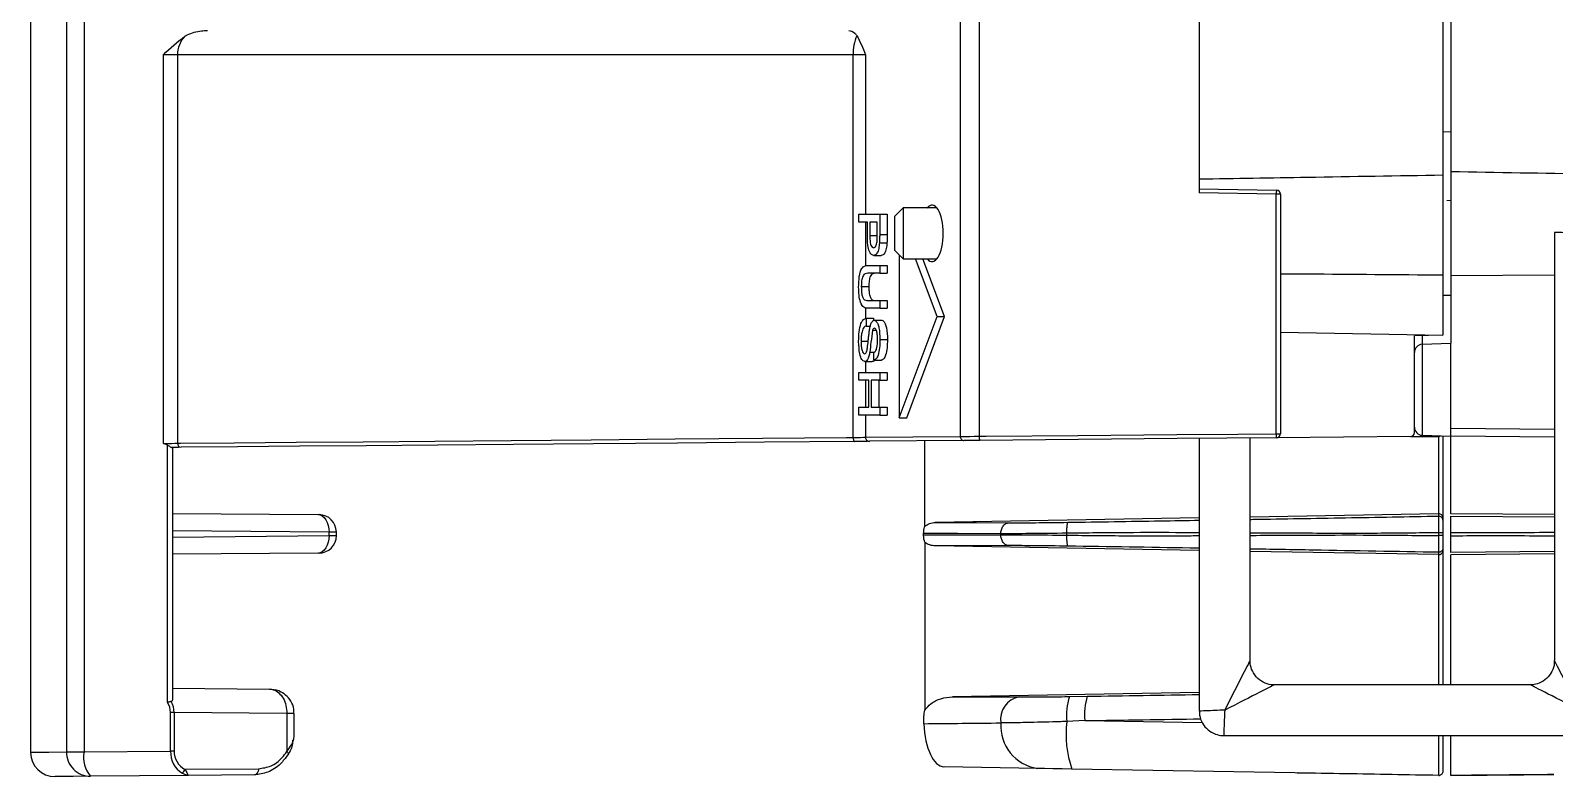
# Model space of a CAD drawing. Extents: x 12.3 to 108.7, y 1.1 to 80.4.
# Drawn here: x 44.207 to 47.962, y 54.692 to 56.531 of the extents above; entities that cross this region are included whole.
import ezdxf

# ---------------------------------------------------------------- set-up
doc = ezdxf.new("R2010")
doc.units = 0
doc.header["$MEASUREMENT"] = 0
doc.layers.add('OBJECT', color=7, linetype='CONTINUOUS')

msp = doc.modelspace()

# ---------------------------------------------------------------- linework, layer by layer
at = {"layer": 'OBJECT'}
for p, q in [((44.2068, 57.0905), (44.2068, 54.7523)), ((47.6868, 56.7107), (47.6868, 56.1749)), ((47.7068, 56.7114), (47.7068, 56.1825)), ((44.2952, 56.6447), (44.2952, 54.7531)), ((44.3387, 56.6447), (44.3387, 54.7531)), ((46.4975, 56.6614), (46.4975, 55.5304)), ((46.5445, 56.6614), (46.5445, 55.5307)), ((47.0868, 56.6481), (47.0868, 56.1308)), ((44.5343, 55.5132), (44.5343, 56.4709)), ((44.5692, 56.4709), (44.5343, 56.4709)), ((46.2338, 56.4709), (44.5692, 56.4709)), ((44.5692, 56.4709), (44.5692, 55.5136)), ((46.2645, 56.4709), (46.2338, 56.4709)), ((46.2338, 55.5281), (46.2338, 56.4709)), ((46.2645, 56.4709), (46.2645, 56.0781)), ((47.7068, 56.2801), (47.6868, 56.2807)), ((47.7068, 56.1825), (47.7068, 55.9261)), ((47.0868, 56.1408), (47.277, 56.1375)), ((47.6868, 56.1749), (47.6868, 55.9286)), ((47.2763, 56.1275), (47.0868, 56.1308)), ((47.2763, 55.5371), (47.2763, 56.1275)), ((47.2868, 56.1275), (47.2763, 56.1275)), ((47.2868, 56.1275), (47.2868, 55.5371)), ((47.6965, 56.1122), (47.7068, 56.1123)), ((46.2481, 56.0781), (46.2992, 56.0781)), ((46.2481, 56.0588), (46.2481, 56.0781)), ((46.2992, 56.0781), (46.2992, 56.0278)), ((46.2992, 56.0781), (46.3177, 56.0781)), ((46.3177, 56.0781), (46.3177, 56.0278)), ((46.3568, 56.0934), (46.3368, 56.0734)), ((46.3368, 55.9884), (46.3368, 56.0734)), ((46.4404, 56.0934), (46.3568, 56.0934)), ((46.3568, 56.0934), (46.3568, 55.9684)), ((46.269, 56.0588), (46.2481, 56.0588)), ((46.2645, 56.0588), (46.2645, 55.9507)), ((46.269, 56.0253), (46.269, 56.0588)), ((46.2933, 56.0588), (46.2749, 56.0588)), ((46.2749, 56.0588), (46.2749, 56.0258)), ((46.2933, 56.0261), (46.2933, 56.0588)), ((46.2992, 56.0278), (46.3177, 56.0278)), ((47.9618, 56.0334), (47.9618, 54.9784)), ((46.2749, 56.0258), (46.2935, 56.0258)), ((46.2987, 56.0075), (46.3172, 56.0075)), ((46.2845, 55.9763), (46.303, 55.9763)), ((46.3368, 55.9884), (46.3568, 55.9684)), ((46.3473, 55.9779), (46.3473, 55.5759)), ((46.3568, 55.9684), (46.4404, 55.9684)), ((46.4405, 55.8259), (46.3874, 55.9684)), ((46.4591, 55.8259), (46.4059, 55.9684)), ((46.2698, 55.9517), (46.2992, 55.9517)), ((46.2992, 55.9324), (46.2701, 55.9324)), ((46.2992, 55.9517), (46.2992, 55.9324)), ((46.2992, 55.9517), (46.3177, 55.9517)), ((46.2992, 55.9324), (46.3177, 55.9324)), ((46.3177, 55.9517), (46.3177, 55.9324)), ((47.6868, 55.9286), (47.6868, 55.7803)), ((47.9618, 55.9278), (47.7068, 55.9261)), ((47.7068, 55.9261), (47.7068, 55.76)), ((46.254, 55.9002), (46.2725, 55.9002)), ((47.6868, 55.8784), (47.7068, 55.8787)), ((46.2645, 55.8477), (46.2645, 55.8212)), ((46.2992, 55.8464), (46.2698, 55.8464)), ((46.2701, 55.8657), (46.2992, 55.8657)), ((46.2992, 55.8657), (46.2992, 55.8464)), ((46.2992, 55.8657), (46.3177, 55.8657)), ((46.2992, 55.8464), (46.3177, 55.8464)), ((46.3177, 55.8657), (46.3177, 55.8464)), ((46.2658, 55.8218), (46.2658, 55.8025)), ((46.2658, 55.8218), (46.2843, 55.8218)), ((46.2658, 55.8025), (46.2763, 55.8025)), ((46.2843, 55.8218), (46.2843, 55.8155)), ((46.2858, 55.8166), (46.3044, 55.8166)), ((46.3473, 55.5759), (46.4405, 55.8259)), ((46.3658, 55.5759), (46.4591, 55.8259)), ((46.4405, 55.8259), (46.4591, 55.8259)), ((46.2533, 55.7653), (46.2719, 55.7653)), ((46.2818, 55.7923), (46.2907, 55.7923)), ((46.2998, 55.769), (46.3184, 55.769)), ((47.2868, 55.7873), (47.6868, 55.7803)), ((47.6868, 55.7796), (47.6168, 55.7784)), ((47.6168, 55.54), (47.6168, 55.7784)), ((47.6361, 55.7788), (47.6361, 55.7575)), ((47.6868, 55.7803), (47.6868, 55.7796)), ((46.2749, 55.7385), (46.286, 55.7385)), ((46.2848, 55.7183), (46.2848, 55.7376)), ((47.6361, 55.7575), (47.7068, 55.76)), ((47.6361, 55.7575), (47.7068, 55.76)), ((47.6361, 55.7575), (47.6361, 55.5333)), ((47.7068, 55.5309), (47.7068, 55.76)), ((46.2626, 55.7147), (46.2811, 55.7147)), ((46.2645, 55.7147), (46.2645, 55.6884)), ((46.2848, 55.7183), (46.3033, 55.7183)), ((46.2481, 55.6691), (46.2481, 55.6884)), ((46.2481, 55.6884), (46.2992, 55.6884)), ((46.2723, 55.6691), (46.2481, 55.6691)), ((46.2645, 55.6691), (46.2645, 55.6024)), ((46.2723, 55.6024), (46.2723, 55.6691)), ((46.2782, 55.6691), (46.2782, 55.6024)), ((46.2992, 55.6691), (46.2782, 55.6691)), ((46.2968, 55.6691), (46.2968, 55.6024)), ((46.2992, 55.6884), (46.2992, 55.6691)), ((46.2992, 55.6884), (46.3177, 55.6884)), ((46.2992, 55.6691), (46.3177, 55.6691)), ((46.3177, 55.6884), (46.3177, 55.6691)), ((46.2481, 55.5831), (46.2481, 55.6024)), ((46.2481, 55.6024), (46.2723, 55.6024)), ((46.2992, 55.5831), (46.2481, 55.5831)), ((46.2645, 55.5831), (46.2645, 55.5284)), ((46.2782, 55.6024), (46.2992, 55.6024)), ((46.2992, 55.6024), (46.2992, 55.5831)), ((46.2992, 55.6024), (46.3177, 55.6024)), ((46.2992, 55.5831), (46.3177, 55.5831)), ((46.3177, 55.6024), (46.3177, 55.5831)), ((46.3473, 55.5759), (46.3658, 55.5759)), ((47.7068, 55.5509), (47.9618, 55.5486)), ((44.5442, 54.8748), (44.5442, 55.5092)), ((44.5568, 55.5034), (44.5568, 54.8834)), ((44.5692, 55.5136), (44.5764, 55.5136)), ((46.2177, 55.5279), (46.2338, 55.5281)), ((46.2645, 55.5284), (46.4975, 55.5304)), ((46.5069, 55.5204), (46.2739, 55.5184)), ((46.4103, 55.309), (46.4103, 55.5196)), ((46.5445, 55.5307), (46.5616, 55.5309)), ((47.0868, 55.5255), (47.0868, 54.8534)), ((47.1813, 55.5363), (47.2763, 55.5371)), ((47.2118, 54.9784), (47.2118, 55.5265)), ((47.2763, 55.5371), (47.2868, 55.5371)), ((47.6069, 55.53), (47.2769, 55.5271)), ((47.6069, 55.53), (47.6769, 55.5306)), ((47.6361, 55.5333), (47.7068, 55.5309)), ((47.6767, 55.3398), (47.6767, 55.5306)), ((47.6769, 55.5306), (47.6769, 55.5319)), ((47.6769, 55.5306), (47.6769, 55.5306)), ((47.6868, 55.5316), (47.6868, 55.33)), ((47.9618, 55.5286), (47.7068, 55.5309)), ((47.7068, 55.34), (47.7068, 55.5309)), ((44.5568, 55.3409), (44.9154, 55.3377)), ((47.0868, 55.3296), (46.4362, 55.3183)), ((47.6766, 55.3398), (47.2118, 55.3318)), ((47.6766, 55.3341), (47.6766, 55.3398)), ((47.6868, 55.33), (47.6868, 55.3241)), ((47.9618, 55.3378), (47.7068, 55.34)), ((47.7068, 55.3342), (47.9618, 55.332)), ((44.9426, 55.2947), (44.5568, 55.2981)), ((44.5568, 55.2826), (44.9426, 55.286)), ((44.9426, 55.286), (44.9426, 55.2947)), ((44.9605, 55.286), (44.9605, 55.2947)), ((46.4075, 55.2876), (46.4075, 55.2914)), ((46.5976, 55.2883), (46.5976, 55.2907)), ((46.7605, 55.2871), (46.7605, 55.2919)), ((47.6768, 55.2859), (47.6768, 55.2931)), ((47.6868, 55.2931), (47.6868, 55.2859)), ((47.7068, 55.2857), (47.7068, 55.2932)), ((44.9154, 55.243), (44.5568, 55.2399)), ((46.4103, 55.27), (46.4103, 54.8556)), ((47.0868, 55.2494), (46.4362, 55.2606)), ((47.6766, 55.2392), (47.2118, 55.2472)), ((47.6766, 55.2392), (47.6766, 55.2449)), ((47.6767, 54.9184), (47.6767, 55.2392)), ((47.6868, 55.2549), (47.6868, 55.249)), ((47.6868, 55.249), (47.6868, 54.9184)), ((47.9618, 55.2469), (47.7068, 55.2447)), ((47.9618, 55.2412), (47.7068, 55.239)), ((47.7068, 54.9184), (47.7068, 55.239)), ((44.5568, 54.9099), (44.7955, 54.9078)), ((47.9018, 54.9184), (47.2718, 54.9184)), ((47.0868, 54.8995), (46.4787, 54.889)), ((46.7666, 54.8893), (46.8106, 54.89)), ((44.5518, 54.755), (44.5518, 54.8502)), ((44.5608, 54.8502), (44.5518, 54.8502)), ((44.5608, 54.8502), (44.5608, 54.755)), ((44.8387, 54.8477), (44.5608, 54.8502)), ((44.8387, 54.8477), (44.8387, 54.8479)), ((44.8387, 54.8477), (44.8387, 54.7541)), ((44.8568, 54.8477), (44.8387, 54.8477)), ((44.8539, 54.8478), (44.8539, 54.8477)), ((44.8566, 54.8477), (44.8566, 54.8478)), ((44.8568, 54.8005), (44.8568, 54.8477)), ((46.8049, 54.83), (46.7605, 54.8279)), ((46.8049, 54.83), (47.0936, 54.8251)), ((47.1468, 54.7934), (48.0268, 54.7934)), ((44.2952, 54.7531), (44.3387, 54.7531)), ((44.3387, 54.7531), (44.5518, 54.755)), ((44.5608, 54.755), (44.5518, 54.755)), ((46.6879, 54.7123), (46.4577, 54.7163)), ((44.5958, 54.6952), (44.355, 54.6931)), ((44.5875, 54.7101), (44.7685, 54.7116)), ((44.759, 54.6966), (44.5958, 54.6952)), ((47.3279, 54.7012), (47.372, 54.7004)), ((47.6768, 54.695), (47.6768, 54.6951)), ((47.7068, 54.6949), (47.8866, 54.6964)), ((47.8866, 54.6964), (47.9606, 54.6971))]:
    msp.add_line(p, q, dxfattribs=at)
at = {"layer": 'OBJECT', "flags": 128}
for points in [[(44.5343, 55.5132), (44.5447, 55.5133), (44.5541, 55.5134), (44.5624, 55.5135), (44.5692, 55.5136)], [(44.5777, 55.5036), (44.5714, 55.5035), (44.5639, 55.5034), (44.5553, 55.5034)], [(44.5764, 55.5136), (44.7089, 55.5148), (44.8617, 55.5161), (45.0267, 55.5175), (45.2033, 55.5191), (45.3909, 55.5207), (45.5885, 55.5224), (45.7954, 55.5242), (46.0108, 55.5261), (46.2177, 55.5279)], [(46.238, 55.5181), (46.0157, 55.5161), (45.8008, 55.5142), (45.5944, 55.5124), (45.3973, 55.5107), (45.2102, 55.5091), (45.034, 55.5075), (44.8695, 55.5061), (44.7171, 55.5048), (44.5777, 55.5036)], [(46.2338, 55.5281), (46.2437, 55.5282), (46.2523, 55.5282), (46.2593, 55.5283), (46.2645, 55.5284)], [(46.2338, 55.5281), (46.2339, 55.5261), (46.2341, 55.5242), (46.2345, 55.5225), (46.2351, 55.521), (46.2357, 55.5197), (46.2364, 55.5188), (46.2372, 55.5182), (46.238, 55.5181)], [(46.2739, 55.5184), (46.2678, 55.5183), (46.2596, 55.5182), (46.2495, 55.5182), (46.238, 55.5181)], [(46.4975, 55.5304), (46.5034, 55.5304), (46.5114, 55.5305), (46.5212, 55.5306), (46.5324, 55.5307), (46.5445, 55.5307)], [(46.546, 55.5207), (46.5359, 55.5207), (46.5266, 55.5206), (46.5184, 55.5205), (46.5118, 55.5204), (46.5069, 55.5204)], [(47.2769, 55.5271), (47.0326, 55.525), (46.7889, 55.5229), (46.546, 55.5207)], [(46.5616, 55.5309), (46.7876, 55.5329), (47.0316, 55.535), (47.1813, 55.5363)], [(44.9154, 55.3377), (44.9207, 55.3369), (44.9259, 55.3344), (44.9306, 55.3304), (44.9347, 55.3251), (44.9381, 55.3186), (44.9406, 55.3111), (44.9421, 55.3031), (44.9426, 55.2947)], [(44.9154, 55.3377), (44.9163, 55.3377), (44.9171, 55.3377), (44.9176, 55.3377), (44.9178, 55.3377), (44.9179, 55.3377)], [(46.4362, 55.3183), (46.538, 55.318), (46.618, 55.3177)], [(44.9426, 55.286), (44.9421, 55.2776), (44.9406, 55.2696), (44.9381, 55.2622), (44.9347, 55.2557), (44.9306, 55.2503), (44.9259, 55.2463), (44.9207, 55.2439), (44.9154, 55.243)], [(44.9605, 55.2947), (44.9603, 55.2947), (44.9584, 55.2947), (44.9548, 55.2947), (44.9494, 55.2947), (44.9426, 55.2947)], [(44.9426, 55.286), (44.9494, 55.286), (44.9548, 55.286), (44.9584, 55.286), (44.9603, 55.286), (44.9605, 55.286)], [(46.5976, 55.2907), (46.4912, 55.2911), (46.4075, 55.2914)], [(46.4075, 55.2876), (46.514, 55.288), (46.5976, 55.2883)], [(44.9179, 55.243), (44.9178, 55.243), (44.9176, 55.243), (44.9171, 55.243), (44.9163, 55.243), (44.9154, 55.243)], [(46.618, 55.2613), (46.5162, 55.2609), (46.4362, 55.2606)], [(44.2068, 54.7523), (44.2086, 54.7524), (44.2231, 54.7525), (44.2519, 54.7527), (44.2952, 54.7531)], [(44.8387, 54.7541), (44.84, 54.7526), (44.841, 54.7511), (44.8417, 54.7497), (44.8421, 54.7484), (44.8421, 54.7472), (44.8418, 54.7462), (44.8412, 54.7455), (44.8402, 54.7449)], [(44.355, 54.6931), (44.3121, 54.6927), (44.2835, 54.6925), (44.2691, 54.6924), (44.2673, 54.6923)], [(44.7685, 54.7116), (44.7683, 54.7087), (44.7678, 54.7059), (44.7669, 54.7033), (44.7657, 54.7011), (44.7643, 54.6992), (44.7627, 54.6978), (44.7609, 54.6969), (44.759, 54.6966)], [(46.7726, 54.7108), (46.7485, 54.7112), (46.7259, 54.7116), (46.7054, 54.712), (46.6879, 54.7123)], [(47.372, 54.7004), (47.1718, 54.7039), (46.972, 54.7073), (46.7726, 54.7108)]]:
    msp.add_lwpolyline(points, dxfattribs=at)
at = {"layer": 'OBJECT'}
for centre, radius, start, end in [((44.6341, 56.4718), 0.0649, 136.3917, 180.8622), ((46.3399, 56.474), 0.1062, 155.5638, 181.6947), ((47.3232, 56.1292), 0.047, 169.799, 182.0464), ((47.2768, 56.1275), 0.01, 0, 89), ((47.6368, 55.7375), 0.02, 92, 180), ((47.6068, 55.54), 0.01, 270.5, 0), ((47.6368, 55.5533), 0.02, 180, 268), ((44.5785, 55.5129), 0.00934, 175.7263, 265.2492), ((46.2742, 55.528), 0.00967, 177.9963, 268.2515), ((46.5072, 55.5301), 0.00967, 177.9963, 268.2515), ((46.5628, 55.5284), 0.0185, 172.8761, 204.6356), ((47.3232, 55.535), 0.047, 177.456, 189.7021), ((47.2768, 55.5371), 0.01, 270.5, 0), ((47.6768, 55.5406), 0.01, 270.6071, 297.7076), ((44.9175, 55.2947), 0.043, 0.3368, 89.5), ((44.9175, 55.286), 0.043, 270.5, 0.3396), ((46.6531, 54.8333), 0.056, 100.5301, 189.0538), ((46.9005, 54.8451), 0.1411, 161.7171, 186.9904), ((46.9479, 54.8467), 0.144, 162.4778, 186.6328), ((44.8427, 53.7841), 1.0638, 89.2415, 90.216), ((44.8546, 54.8901), 0.0423, 269.0206, 272.8702), ((47.0155, 54.7952), 0.2571, 172.6868, 199.1562), ((46.704, 54.8175), 0.1064, 176.2487, 261.3272), ((44.2668, 54.7523), 0.06, 180.7164, 270.5), ((44.3549, 54.7528), 0.0597, 179.6925, 270.1765), ((44.4077, 54.7397), 0.0703, 168.9954, 221.5192), ((44.5742, 54.7134), 0.0137, 295.1294, 345.7304), ((47.6768, 54.705), 0.01, 269, 270), ((47.6768, 54.705), 0.01, 270, 290.1143)]:
    msp.add_arc(centre, radius, start, end, dxfattribs=at)
for centre, major_axis, ratio, start_param, end_param in [((46.4281, 56.0309), (0, 0.0695), 0.402109, 4.712389, 6.736576), ((46.4281, 56.0309), (0, 0.0695), 0.402109, 2.688202, 4.712389), ((48.0243, 56.0309), (0.0625, -0.0025), 0.001834, 1.57087, 3.141666), ((47.6768, 55.3298), (-0.00383, 0.00924), 0.999785, 5.899174, 5.907901), ((47.6768, 55.33), (0.01, 0), 0.982697, 0, 1.579523), ((47.6768, 55.2492), (0.00383, 0.00924), 0.999785, 3.516877, 3.525604), ((47.6768, 55.249), (0.01, 0), 0.982697, 4.703663, 6.283185), ((47.1493, 54.8559), (0.0625, 0.1225), 0.000379, 6.282442, 7.853238), ((48.0243, 54.8559), (-0.0625, 0.1225), 0.000379, 4.713133, 6.283929), ((47.1493, 54.8559), (0.1225, 0.0625), 0.000744, 0.001457, 1.570417), ((48.0243, 54.8559), (0.1225, -0.0625), 0.000744, 1.571176, 3.140135), ((44.4929, 54.8504), (0.0589, -0.0008), 0.848877, 0.012152, 0.526587), ((44.4955, 54.8504), (0.0653, -0.0012), 0.919074, 0.016255, 0.486078), ((46.8644, 54.8892), (4.3317, -0.0156), 0.000379, 4.623237, 4.661223), ((47.7058, 55.0434), (7.94, 0.1387), 0.01745, 4.599104, 4.634051), ((47.7068, 54.9834), (8, 0.1387), 0.017319, 4.599109, 4.634986), ((47.1493, 54.8559), (0.0625, 0.0025), 0.001834, 1.570723, 3.144203), ((47.1493, 54.8559), (0.0025, 0.0625), 0.000073, 1.568962, 3.141596), ((46.8655, 54.8292), (4.3317, 0.0444), 0.000462, 4.60654, 4.650552), ((46.4584, 54.8363), (0.0004, 0.12), 0.424231, 1.687245, 3.135512), ((44.6015, 54.7553), (0.0005, 0.06), 0.827549, 1.582849, 2.706202), ((44.6078, 54.7553), (0.0024, 0.05), 0.94, 1.62157, 2.744923)]:
    msp.add_ellipse(centre, major_axis=major_axis, ratio=ratio, start_param=start_param, end_param=end_param, dxfattribs=at)
for points, knots in [([(44.5343, 56.4709), (44.5344, 56.4709), (44.5506, 56.4877), (44.5689, 56.5022), (44.5871, 56.5166)], [0, 0, 0, 0, 0.004308, 1, 1, 1, 1]), ([(44.5871, 56.5166), (44.5891, 56.5178), (44.6018, 56.5248), (44.621, 56.5301), (44.638, 56.5307), (44.643, 56.5309)], [0, 0, 0, 0, 0.1205655, 0.7418779, 1, 1, 1, 1]), ([(46.223, 56.5309), (46.2282, 56.5298), (46.2353, 56.5283), (46.2416, 56.5201), (46.2433, 56.5179)], [0, 0, 0, 0, 0.741139, 1, 1, 1, 1]), ([(46.2433, 56.5179), (46.2506, 56.5032), (46.258, 56.4884), (46.2645, 56.4709), (46.2645, 56.4709)], [0, 0, 0, 0, 0.995848, 1, 1, 1, 1]), ([(48.3268, 56.172), (48.2338, 56.1736), (48.0271, 56.1771), (47.8204, 56.1806), (47.7068, 56.1825)], [0, 0, 0, 0, 0.450226, 1, 1, 1, 1]), ([(47.0868, 56.1649), (47.1754, 56.1664), (47.3754, 56.1698), (47.5754, 56.1731), (47.6868, 56.1749)], [0, 0, 0, 0, 0.442766, 1, 1, 1, 1]), ([(46.2992, 56.0278), (46.2992, 56.024), (46.2991, 56.0172), (46.2988, 56.0105), (46.2987, 56.0075)], [0, 0, 0, 0, 0.560101, 1, 1, 1, 1]), ([(46.3177, 56.0278), (46.3177, 56.024), (46.3177, 56.0172), (46.3174, 56.0105), (46.3172, 56.0075)], [0, 0, 0, 0, 0.5601, 1, 1, 1, 1]), ([(46.2845, 55.9763), (46.2819, 55.977), (46.2768, 55.9785), (46.2695, 55.9959), (46.2692, 56.0141), (46.269, 56.0253)], [0, 0, 0, 0, 0.280752, 0.559707, 1, 1, 1, 1]), ([(46.2749, 56.0258), (46.275, 56.0216), (46.2751, 56.0132), (46.2769, 56.002), (46.2806, 55.9963), (46.283, 55.9958), (46.2843, 55.9956)], [0, 0, 0, 0, 0.281401, 0.559757, 0.779359, 1, 1, 1, 1]), ([(46.2843, 55.9956), (46.2853, 55.9958), (46.2873, 55.9961), (46.2899, 55.9995), (46.2919, 56.0043), (46.2925, 56.0083), (46.2928, 56.0103)], [0, 0, 0, 0, 0.28026, 0.560076, 0.780158, 1, 1, 1, 1]), ([(46.2987, 56.0075), (46.2982, 56.0026), (46.2973, 55.9926), (46.2934, 55.9825), (46.2889, 55.9771), (46.286, 55.9766), (46.2845, 55.9763)], [0, 0, 0, 0, 0.280014, 0.558915, 0.779401, 1, 1, 1, 1]), ([(46.2928, 56.0103), (46.293, 56.0133), (46.2933, 56.0185), (46.2933, 56.0238), (46.2933, 56.0261)], [0, 0, 0, 0, 0.559591, 1, 1, 1, 1]), ([(46.3172, 56.0075), (46.3168, 56.0026), (46.3159, 55.9926), (46.312, 55.9825), (46.3075, 55.9771), (46.3045, 55.9766), (46.303, 55.9763)], [0, 0, 0, 0, 0.280014, 0.558911, 0.779397, 1, 1, 1, 1]), ([(46.2474, 55.8987), (46.2476, 55.9075), (46.248, 55.9248), (46.254, 55.9452), (46.2622, 55.9511), (46.2672, 55.9515), (46.2698, 55.9517)], [0, 0, 0, 0, 0.280729, 0.557905, 0.778404, 1, 1, 1, 1]), ([(46.2701, 55.9324), (46.2679, 55.9324), (46.2636, 55.9323), (46.2576, 55.9272), (46.2543, 55.914), (46.2541, 55.9048), (46.254, 55.9002)], [0, 0, 0, 0, 0.2817888, 0.5601273, 0.779389, 1, 1, 1, 1]), ([(46.2887, 55.9324), (46.2865, 55.9324), (46.2822, 55.9323), (46.2761, 55.9272), (46.2729, 55.914), (46.2726, 55.9048), (46.2725, 55.9002)], [0, 0, 0, 0, 0.281789, 0.560129, 0.779388, 1, 1, 1, 1]), ([(47.2868, 55.9315), (47.3087, 55.9314), (47.442, 55.9304), (47.5754, 55.9294), (47.6868, 55.9286)], [0, 0, 0, 0, 0.16416, 1, 1, 1, 1]), ([(46.2698, 55.8464), (46.2666, 55.8465), (46.2602, 55.8468), (46.2518, 55.8583), (46.2478, 55.8785), (46.2476, 55.892), (46.2474, 55.8987)], [0, 0, 0, 0, 0.281625, 0.559157, 0.778984, 1, 1, 1, 1]), ([(46.254, 55.9002), (46.254, 55.8962), (46.2542, 55.8882), (46.2558, 55.8764), (46.2613, 55.8658), (46.2665, 55.8657), (46.2701, 55.8657)], [0, 0, 0, 0, 0.187565, 0.374241, 0.559723, 1, 1, 1, 1]), ([(46.2725, 55.9002), (46.2726, 55.8962), (46.2727, 55.8882), (46.2743, 55.8764), (46.2799, 55.8658), (46.285, 55.8657), (46.2887, 55.8657)], [0, 0, 0, 0, 0.187565, 0.37424, 0.559722, 1, 1, 1, 1]), ([(46.2474, 55.7645), (46.2476, 55.7725), (46.2479, 55.7884), (46.2522, 55.8084), (46.2588, 55.8197), (46.2634, 55.8211), (46.2658, 55.8218)], [0, 0, 0, 0, 0.280809, 0.559565, 0.779621, 1, 1, 1, 1]), ([(46.2658, 55.8025), (46.2638, 55.8017), (46.2599, 55.8002), (46.2557, 55.79), (46.2536, 55.7776), (46.2534, 55.7694), (46.2533, 55.7653)], [0, 0, 0, 0, 0.280633, 0.558671, 0.779198, 1, 1, 1, 1]), ([(46.2748, 55.7963), (46.2754, 55.7994), (46.2767, 55.8056), (46.2803, 55.8144), (46.2837, 55.8157), (46.2858, 55.8166)], [0, 0, 0, 0, 0.281446, 0.562272, 1, 1, 1, 1]), ([(46.2858, 55.8166), (46.2874, 55.8161), (46.2905, 55.8152), (46.2947, 55.8084), (46.2989, 55.7935), (46.2995, 55.7791), (46.2998, 55.769)], [0, 0, 0, 0, 0.1870288, 0.3741254, 0.5611388, 1, 1, 1, 1]), ([(46.3044, 55.8166), (46.306, 55.8161), (46.3091, 55.8152), (46.3132, 55.8084), (46.3175, 55.7935), (46.318, 55.7791), (46.3184, 55.769)], [0, 0, 0, 0, 0.187028, 0.374128, 0.561139, 1, 1, 1, 1]), ([(46.2626, 55.7147), (46.2601, 55.7158), (46.2551, 55.718), (46.2486, 55.7366), (46.2479, 55.7539), (46.2474, 55.7645)], [0, 0, 0, 0, 0.27994, 0.56008, 1, 1, 1, 1]), ([(46.2533, 55.7653), (46.2534, 55.7612), (46.2536, 55.753), (46.2555, 55.7424), (46.2586, 55.7354), (46.261, 55.7345), (46.2622, 55.7341)], [0, 0, 0, 0, 0.280917, 0.56081, 0.780504, 1, 1, 1, 1]), ([(46.2691, 55.7486), (46.2698, 55.7541), (46.2708, 55.763), (46.272, 55.7756), (46.2732, 55.7862), (46.2742, 55.793), (46.2748, 55.7963)], [0, 0, 0, 0, 0.33994, 0.560031, 0.780085, 1, 1, 1, 1]), ([(46.2818, 55.7923), (46.2804, 55.7824), (46.2779, 55.7647), (46.2758, 55.7465), (46.2749, 55.7385)], [0, 0, 0, 0, 0.558378, 1, 1, 1, 1]), ([(46.2863, 55.7972), (46.2853, 55.797), (46.2836, 55.7966), (46.2824, 55.7936), (46.2818, 55.7923)], [0, 0, 0, 0, 0.559612, 1, 1, 1, 1]), ([(46.2998, 55.769), (46.2997, 55.7622), (46.2993, 55.7487), (46.2961, 55.7312), (46.2907, 55.7205), (46.2867, 55.719), (46.2848, 55.7183)], [0, 0, 0, 0, 0.2808, 0.560153, 0.779876, 1, 1, 1, 1]), ([(46.2848, 55.7376), (46.2863, 55.7383), (46.2893, 55.7398), (46.2935, 55.7508), (46.2938, 55.7616), (46.2939, 55.7683)], [0, 0, 0, 0, 0.281099, 0.560288, 1, 1, 1, 1]), ([(46.2939, 55.7683), (46.2939, 55.772), (46.2938, 55.7794), (46.2923, 55.7893), (46.2896, 55.796), (46.2874, 55.7968), (46.2863, 55.7972)], [0, 0, 0, 0, 0.28129, 0.560823, 0.780686, 1, 1, 1, 1]), ([(46.3184, 55.769), (46.3182, 55.7622), (46.3179, 55.7487), (46.3147, 55.7312), (46.3093, 55.7205), (46.3053, 55.719), (46.3033, 55.7183)], [0, 0, 0, 0, 0.2808, 0.560153, 0.779876, 1, 1, 1, 1]), ([(46.2622, 55.7341), (46.2631, 55.7343), (46.2649, 55.7347), (46.2676, 55.7397), (46.2685, 55.7453), (46.2691, 55.7486)], [0, 0, 0, 0, 0.280087, 0.559962, 1, 1, 1, 1]), ([(46.2749, 55.7385), (46.2742, 55.7349), (46.2729, 55.7276), (46.2697, 55.7198), (46.2661, 55.7154), (46.2638, 55.715), (46.2626, 55.7147)], [0, 0, 0, 0, 0.280367, 0.559902, 0.779855, 1, 1, 1, 1]), ([(46.2866, 55.7183), (46.286, 55.7174), (46.2843, 55.7151), (46.2823, 55.7149), (46.2811, 55.7147)], [0, 0, 0, 0, 0.3738817, 1, 1, 1, 1]), ([(44.5442, 55.5092), (44.5423, 55.51), (44.5391, 55.5112), (44.5358, 55.5126), (44.5344, 55.5132), (44.5343, 55.5132)], [0, 0, 0, 0, 0.578355, 0.972028, 1, 1, 1, 1]), ([(44.5442, 55.5092), (44.5453, 55.5086), (44.5476, 55.5073), (44.5507, 55.5051), (44.5533, 55.5038), (44.5547, 55.5034), (44.5552, 55.5034), (44.5553, 55.5034)], [0, 0, 0, 0, 0.261176, 0.579066, 0.78193, 0.956612, 1, 1, 1, 1]), ([(46.4103, 55.309), (46.4141, 55.3117), (46.4219, 55.3171), (46.4314, 55.3179), (46.4362, 55.3183)], [0, 0, 0, 0, 0.492698, 1, 1, 1, 1]), ([(46.5976, 55.2907), (46.5979, 55.294), (46.5983, 55.2992), (46.6009, 55.3054), (46.6035, 55.3097), (46.6067, 55.3132), (46.6114, 55.3166), (46.6154, 55.3173), (46.618, 55.3177)], [0, 0, 0, 0, 0.239799, 0.36858, 0.500001, 0.631421, 0.760206, 1, 1, 1, 1]), ([(46.618, 55.3177), (46.6384, 55.3177), (46.6792, 55.3177), (46.7353, 55.3185), (46.7633, 55.3188)], [0, 0, 0, 0, 0.500055, 1, 1, 1, 1]), ([(46.7605, 55.2919), (46.7605, 55.2952), (46.7605, 55.3004), (46.7608, 55.3066), (46.7612, 55.3109), (46.7616, 55.3144), (46.7623, 55.3178), (46.7629, 55.3184), (46.7633, 55.3188)], [0, 0, 0, 0, 0.239727, 0.368525, 0.499994, 0.631465, 0.760276, 1, 1, 1, 1]), ([(46.7633, 55.3188), (46.8391, 55.32), (46.9467, 55.3217), (47.0548, 55.3235), (47.0868, 55.324)], [0, 0, 0, 0, 0.704084, 1, 1, 1, 1]), ([(47.2118, 55.3261), (47.2142, 55.3261), (47.2926, 55.3274), (47.4476, 55.3301), (47.6002, 55.3327), (47.6766, 55.3341)], [0, 0, 0, 0, 0.01556, 0.506432, 1, 1, 1, 1]), ([(47.6768, 55.2931), (47.6768, 55.2931), (47.6768, 55.2959), (47.6767, 55.3032), (47.6767, 55.3146), (47.6767, 55.3252), (47.6766, 55.3322), (47.6766, 55.3341), (47.6766, 55.3341), (47.6766, 55.3341)], [0, 0, 0, 0, 0.000037, 0.131671, 0.348773, 0.565852, 0.782923, 0.999963, 1, 1, 1, 1]), ([(47.6868, 55.3241), (47.6867, 55.3254), (47.6864, 55.328), (47.684, 55.3314), (47.6806, 55.3337), (47.678, 55.3339), (47.6766, 55.3341)], [0, 0, 0, 0, 0.249977, 0.500006, 0.749994, 1, 1, 1, 1]), ([(47.6868, 55.3241), (47.6868, 55.3237), (47.6868, 55.3228), (47.6868, 55.3173), (47.6868, 55.3094), (47.6868, 55.3008), (47.6868, 55.2952), (47.6868, 55.2931)], [0, 0, 0, 0, 0.21708, 0.434152, 0.651237, 0.868353, 1, 1, 1, 1]), ([(47.7068, 55.2932), (47.7068, 55.2986), (47.7068, 55.3092), (47.7068, 55.3226), (47.7068, 55.3321), (47.7068, 55.3335), (47.7068, 55.3342)], [0, 0, 0, 0, 0.2499417, 0.4997554, 0.7494563, 1, 1, 1, 1]), ([(46.4075, 55.2914), (46.4076, 55.2941), (46.4078, 55.2997), (46.4091, 55.3055), (46.41, 55.3083), (46.4103, 55.309)], [0, 0, 0, 0, 0.423767, 0.84677, 1, 1, 1, 1]), ([(46.4103, 55.27), (46.4096, 55.2722), (46.4082, 55.2768), (46.4076, 55.2833), (46.4075, 55.2869), (46.4075, 55.2876)], [0, 0, 0, 0, 0.446604, 0.894556, 1, 1, 1, 1]), ([(46.7605, 55.2919), (46.7285, 55.2915), (46.6657, 55.2907), (46.62, 55.2907), (46.5976, 55.2907)], [0, 0, 0, 0, 0.509331, 1, 1, 1, 1]), ([(46.5976, 55.2883), (46.62, 55.2883), (46.6657, 55.2883), (46.7285, 55.2875), (46.7605, 55.2871)], [0, 0, 0, 0, 0.490669, 1, 1, 1, 1]), ([(46.618, 55.2613), (46.6154, 55.2617), (46.6114, 55.2624), (46.6067, 55.2658), (46.6035, 55.2693), (46.6009, 55.2736), (46.5983, 55.2798), (46.5979, 55.2849), (46.5976, 55.2883)], [0, 0, 0, 0, 0.239794, 0.368579, 0.499999, 0.63142, 0.760201, 1, 1, 1, 1]), ([(47.0868, 55.293), (47.0735, 55.2931), (47.0134, 55.2934), (46.9046, 55.2935), (46.8093, 55.2924), (46.7605, 55.2919)], [0, 0, 0, 0, 0.122233, 0.551183, 1, 1, 1, 1]), ([(46.7633, 55.2601), (46.7629, 55.2605), (46.7623, 55.2612), (46.7616, 55.2646), (46.7612, 55.2681), (46.7608, 55.2724), (46.7605, 55.2786), (46.7605, 55.2838), (46.7605, 55.2871)], [0, 0, 0, 0, 0.239724, 0.368535, 0.500006, 0.631475, 0.760273, 1, 1, 1, 1]), ([(46.7605, 55.2871), (46.8093, 55.2866), (46.9046, 55.2855), (47.0134, 55.2856), (47.0735, 55.2859), (47.0868, 55.286)], [0, 0, 0, 0, 0.448775, 0.877697, 1, 1, 1, 1]), ([(47.6768, 55.2931), (47.6262, 55.2925), (47.5297, 55.2913), (47.3762, 55.2915), (47.2717, 55.2921), (47.2133, 55.2924), (47.2118, 55.2924)], [0, 0, 0, 0, 0.325838, 0.62228, 0.990415, 1, 1, 1, 1]), ([(47.2118, 55.2866), (47.2133, 55.2866), (47.2717, 55.2869), (47.3761, 55.2875), (47.5296, 55.2877), (47.6261, 55.2865), (47.6768, 55.2859)], [0, 0, 0, 0, 0.009484, 0.377622, 0.673491, 1, 1, 1, 1]), ([(47.6766, 55.2449), (47.6766, 55.2449), (47.6766, 55.2449), (47.6766, 55.2459), (47.6767, 55.2505), (47.6767, 55.2598), (47.6767, 55.2721), (47.6768, 55.2813), (47.6768, 55.2859), (47.6768, 55.2859)], [0, 0, 0, 0, 0.000037, 0.131509, 0.348608, 0.565731, 0.782867, 0.999963, 1, 1, 1, 1]), ([(47.6868, 55.2931), (47.6867, 55.2931), (47.6864, 55.2931), (47.684, 55.2931), (47.6807, 55.2931), (47.6781, 55.2931), (47.6768, 55.2931)], [0, 0, 0, 0, 0.250003, 0.500006, 0.749999, 1, 1, 1, 1]), ([(47.6868, 55.2859), (47.6867, 55.2859), (47.6864, 55.2859), (47.684, 55.2859), (47.6807, 55.2859), (47.6781, 55.2859), (47.6768, 55.2859)], [0, 0, 0, 0, 0.250003, 0.500006, 0.749999, 1, 1, 1, 1]), ([(47.6868, 55.2859), (47.6868, 55.2824), (47.6868, 55.2754), (47.6868, 55.2662), (47.6868, 55.2591), (47.6868, 55.2555), (47.6868, 55.2551), (47.6868, 55.2549)], [0, 0, 0, 0, 0.217141, 0.434281, 0.651412, 0.868511, 1, 1, 1, 1]), ([(47.9618, 55.2937), (47.9293, 55.2933), (47.8443, 55.2925), (47.7593, 55.293), (47.7068, 55.2932)], [0, 0, 0, 0, 0.382987, 1, 1, 1, 1]), ([(47.7068, 55.2857), (47.7592, 55.286), (47.8442, 55.2864), (47.9292, 55.2856), (47.9618, 55.2853)], [0, 0, 0, 0, 0.6158589, 1, 1, 1, 1]), ([(47.7068, 55.2447), (47.7068, 55.2454), (47.7068, 55.2468), (47.7068, 55.2563), (47.7068, 55.2698), (47.7068, 55.2804), (47.7068, 55.2857)], [0, 0, 0, 0, 0.250005, 0.499786, 0.74946, 1, 1, 1, 1]), ([(46.4362, 55.2606), (46.4316, 55.2611), (46.4231, 55.262), (46.4145, 55.2664), (46.4109, 55.2695), (46.4103, 55.27)], [0, 0, 0, 0, 0.487491, 0.919281, 1, 1, 1, 1]), ([(46.7633, 55.2601), (46.7353, 55.2605), (46.6792, 55.2613), (46.6384, 55.2613), (46.618, 55.2613)], [0, 0, 0, 0, 0.499945, 1, 1, 1, 1]), ([(47.0868, 55.255), (47.0793, 55.2551), (46.9712, 55.2569), (46.8635, 55.2586), (46.7633, 55.2601)], [0, 0, 0, 0, 0.06927, 1, 1, 1, 1]), ([(47.6766, 55.2449), (47.5735, 55.2467), (47.4185, 55.2494), (47.2636, 55.252), (47.2118, 55.2529)], [0, 0, 0, 0, 0.665349, 1, 1, 1, 1]), ([(47.6868, 55.2549), (47.6867, 55.2536), (47.6864, 55.2509), (47.684, 55.2476), (47.6806, 55.2453), (47.678, 55.245), (47.6766, 55.2449)], [0, 0, 0, 0, 0.249977, 0.500006, 0.749994, 1, 1, 1, 1]), ([(47.2709, 54.9187), (47.2701, 54.9186), (47.2628, 54.9179), (47.2484, 54.9222), (47.2298, 54.9334), (47.2174, 54.9508), (47.2121, 54.9665), (47.2122, 54.975), (47.2123, 54.9775)], [0, 0, 0, 0, 0.025749, 0.238901, 0.47239, 0.723607, 0.918497, 1, 1, 1, 1]), ([(47.9612, 54.9775), (47.9613, 54.9753), (47.9619, 54.9663), (47.9561, 54.9506), (47.9434, 54.9331), (47.9258, 54.9224), (47.9114, 54.9183), (47.9042, 54.9187), (47.9027, 54.9188)], [0, 0, 0, 0, 0.071642, 0.291756, 0.526728, 0.76392, 0.951051, 1, 1, 1, 1]), ([(44.8557, 54.8478), (44.8559, 54.8514), (44.8566, 54.862), (44.8493, 54.8784), (44.8362, 54.8939), (44.8179, 54.9052), (44.8034, 54.9069), (44.7955, 54.9078)], [0, 0, 0, 0, 0.112634, 0.334581, 0.542702, 0.751443, 1, 1, 1, 1]), ([(44.7955, 54.9078), (44.7956, 54.9078), (44.7988, 54.9078), (44.8069, 54.9064), (44.8189, 54.8995), (44.8299, 54.8859), (44.8373, 54.868), (44.8382, 54.8546), (44.8387, 54.8479)], [0, 0, 0, 0, 0.003386, 0.141247, 0.357283, 0.571945, 0.785956, 1, 1, 1, 1]), ([(44.5538, 54.8774), (44.5529, 54.8772), (44.5511, 54.8768), (44.5477, 54.8759), (44.5454, 54.8752), (44.5442, 54.8748), (44.5442, 54.8748)], [0, 0, 0, 0, 0.321703, 0.64301, 0.984319, 1, 1, 1, 1]), ([(44.5568, 54.8834), (44.5567, 54.8822), (44.5566, 54.8803), (44.5555, 54.8783), (44.5546, 54.8776), (44.5539, 54.8774), (44.5538, 54.8774)], [0, 0, 0, 0, 0.492674, 0.738914, 0.931065, 1, 1, 1, 1]), ([(46.4103, 54.8556), (46.4151, 54.8614), (46.4257, 54.8742), (46.4502, 54.886), (46.469, 54.888), (46.4787, 54.889)], [0, 0, 0, 0, 0.283322, 0.628664, 1, 1, 1, 1]), ([(46.6429, 54.8884), (46.6493, 54.8884), (46.6654, 54.8883), (46.7021, 54.8885), (46.7389, 54.8889), (46.7628, 54.8893), (46.7666, 54.8893)], [0, 0, 0, 0, 0.199271, 0.498272, 0.920354, 1, 1, 1, 1]), ([(46.4078, 54.8225), (46.4077, 54.8287), (46.4076, 54.8402), (46.4094, 54.8507), (46.4103, 54.8556)], [0, 0, 0, 0, 0.531163, 1, 1, 1, 1]), ([(46.7605, 54.8279), (46.7555, 54.8278), (46.7241, 54.8268), (46.6757, 54.8255), (46.6274, 54.8247), (46.6062, 54.8245), (46.5978, 54.8245)], [0, 0, 0, 0, 0.079687, 0.501866, 0.800812, 1, 1, 1, 1]), ([(47.0875, 54.8534), (47.0874, 54.8501), (47.0871, 54.8399), (47.0937, 54.8232), (47.1072, 54.8065), (47.1249, 54.7967), (47.1387, 54.7931), (47.1456, 54.7936), (47.1468, 54.7937)], [0, 0, 0, 0, 0.104719, 0.323651, 0.554697, 0.78066, 0.960451, 1, 1, 1, 1]), ([(44.8387, 54.7541), (44.8429, 54.7598), (44.8534, 54.7738), (44.8574, 54.7901), (44.8567, 54.8001), (44.8566, 54.8005)], [0, 0, 0, 0, 0.39661, 0.971158, 1, 1, 1, 1]), ([(47.6766, 54.6951), (47.6766, 54.6957), (47.6766, 54.6974), (47.6767, 54.7114), (47.6767, 54.7387), (47.6767, 54.7679), (47.6767, 54.7873), (47.6768, 54.7934)], [0, 0, 0, 0, 0.149635, 0.395594, 0.641586, 0.887607, 1, 1, 1, 1]), ([(47.6868, 54.7934), (47.6868, 54.7884), (47.6868, 54.7712), (47.6868, 54.7451), (47.6868, 54.7201), (47.6868, 54.7072), (47.6868, 54.7056), (47.6868, 54.7051)], [0, 0, 0, 0, 0.1008953, 0.350251, 0.5995838, 0.8488799, 1, 1, 1, 1]), ([(47.7068, 54.6949), (47.7068, 54.6965), (47.7068, 54.6997), (47.7068, 54.7219), (47.7068, 54.7536), (47.7068, 54.7802), (47.7068, 54.7934)], [0, 0, 0, 0, 0.251668, 0.503338, 0.755009, 1, 1, 1, 1]), ([(44.7685, 54.7116), (44.779, 54.7131), (44.8, 54.7159), (44.8239, 54.7336), (44.8349, 54.7489), (44.8387, 54.7541)], [0, 0, 0, 0, 0.395442, 0.791243, 1, 1, 1, 1]), ([(44.8528, 54.7819), (44.8528, 54.7791), (44.8529, 54.766), (44.8458, 54.7542), (44.8402, 54.7449)], [0, 0, 0, 0, 0.209882, 1, 1, 1, 1]), ([(44.8402, 54.7449), (44.8347, 54.7376), (44.8212, 54.7195), (44.7929, 54.7008), (44.7701, 54.698), (44.759, 54.6966)], [0, 0, 0, 0, 0.259529, 0.640096, 1, 1, 1, 1]), ([(44.5958, 54.6952), (44.5957, 54.6952), (44.5929, 54.6952), (44.5883, 54.6964), (44.5825, 54.6997), (44.58, 54.701)], [0, 0, 0, 0, 0.012368, 0.588445, 1, 1, 1, 1]), ([(44.5875, 54.7101), (44.5887, 54.7082), (44.5908, 54.7046), (44.5931, 54.6996), (44.5947, 54.6961), (44.5954, 54.6952), (44.5958, 54.6952), (44.5958, 54.6952)], [0, 0, 0, 0, 0.231117, 0.426742, 0.740919, 0.989133, 1, 1, 1, 1]), ([(47.6766, 54.6951), (47.6, 54.6964), (47.4837, 54.6984), (47.3676, 54.7005), (47.3279, 54.7012)], [0, 0, 0, 0, 0.658729, 1, 1, 1, 1]), ([(47.6868, 54.7051), (47.6868, 54.7047), (47.6868, 54.7039), (47.6865, 54.7021), (47.6854, 54.6995), (47.683, 54.697), (47.68, 54.6953), (47.6778, 54.6952), (47.6766, 54.6951)], [0, 0, 0, 0, 0.0603802, 0.150884, 0.3631476, 0.5754385, 0.7877112, 1, 1, 1, 1]), ([(47.9606, 54.6971), (47.8773, 54.6964), (47.7927, 54.6956), (47.7081, 54.6949), (47.7068, 54.6949)], [0, 0, 0, 0, 0.985074, 1, 1, 1, 1])]:
    msp.add_open_spline(points, degree=3, knots=knots, dxfattribs=at)

doc.saveas('drawing.dxf')
